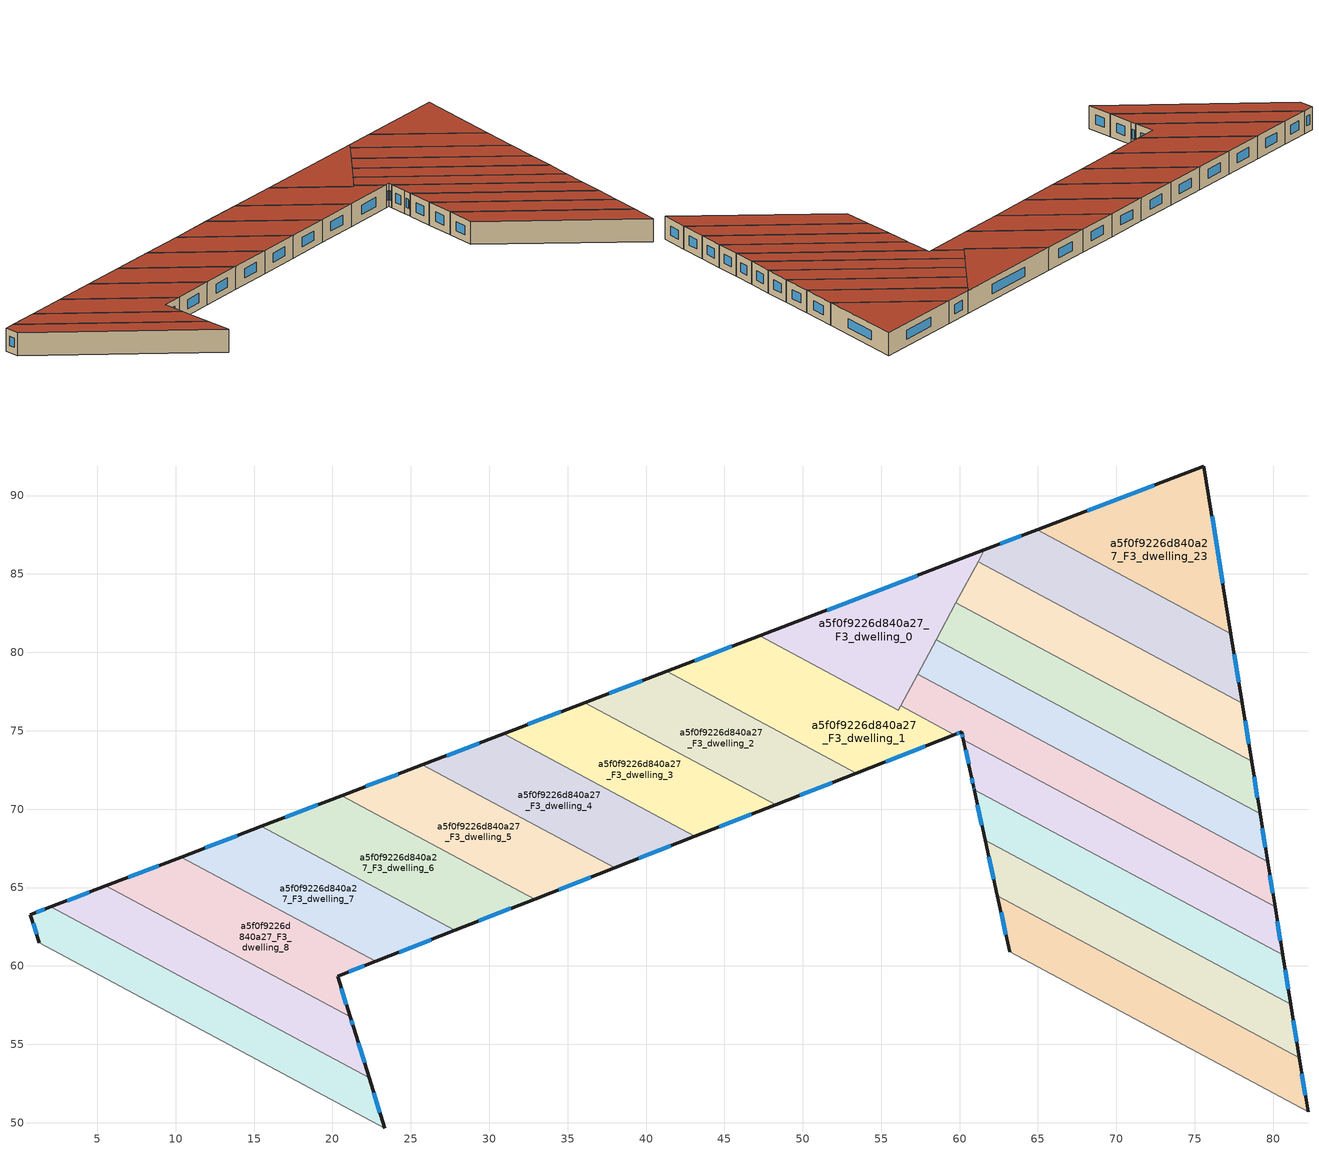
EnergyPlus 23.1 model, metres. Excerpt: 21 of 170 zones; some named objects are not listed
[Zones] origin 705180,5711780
a5f0f9226d840a27_F3_dwelling_0
 floor to a5f0f9226d840a27_F2_dwelling_0 (EU_floor_Construction): 61.58,86.53 56.1,76.32 47.26,81.06 z9
 wall outside (EU_wall_Construction): 61.58,86.53 47.26,81.06 z9:12
 wall to a5f0f9226d840a27_F3_dwelling_1 (EU_wall_Construction): 47.26,81.06 56.1,76.32 56.24,76.58 z9:12
 wall to a5f0f9226d840a27_F3_dwelling_25 (EU_wall_Construction): 59.77,83.16 61.18,85.79 z9:12
 wall to a5f0f9226d840a27_F3_dwelling_24 (EU_wall_Construction): 61.18,85.79 61.58,86.53 z9:12
 wall to a5f0f9226d840a27_F3_dwelling_26 (EU_wall_Construction): 58.5,80.79 59.77,83.16 z9:12
 wall to a5f0f9226d840a27_F3_dwelling_27 (EU_wall_Construction): 57.33,78.61 58.5,80.79 z9:12
 wall to a5f0f9226d840a27_F3_dwelling_28 (EU_wall_Construction): 56.24,76.58 57.33,78.61 z9:12
 window (EU_Window_Construction): 57.29,84.89 51.55,82.7 z9.9:11.1
 roof outside (EU_roof_Construction): 56.1,76.32 61.58,86.53 47.26,81.06 z12
a5f0f9226d840a27_F3_dwelling_1
 floor to a5f0f9226d840a27_F2_dwelling_1 (EU_floor_Construction): 56.24,76.58 59.67,74.74 53.43,72.3 41.32,78.79 47.26,81.06 56.1,76.32 z9
 wall outside (EU_wall_Construction): 53.43,72.3 59.67,74.74 / 47.26,81.06 41.32,78.79 z9:12
 wall to a5f0f9226d840a27_F3_dwelling_2 (EU_wall_Construction): 41.32,78.79 53.43,72.3 z9:12
 wall to a5f0f9226d840a27_F3_dwelling_28 (EU_wall_Construction): 59.67,74.74 56.24,76.58 z9:12
 window (EU_Window_Construction): 55.29,73.03 57.8,74.01 / 45.48,80.38 43.1,79.47 z9.9:11.1
 roof outside (EU_roof_Construction): 59.67,74.74 56.24,76.58 56.1,76.32 47.26,81.06 41.32,78.79 53.43,72.3 z12
a5f0f9226d840a27_F3_dwelling_10
 floor to a5f0f9226d840a27_F2_dwelling_10 (EU_floor_Construction): 22.34,52.88 23.33,49.66 1.3,61.47 0.73,63.27 2.03,63.76 z9
 wall outside (EU_wall_Construction): 2.03,63.76 0.73,63.27 1.3,61.47 / 23.33,49.66 22.34,52.88 z9:12
 wall to a5f0f9226d840a27_F3_dwelling_9 (EU_wall_Construction): 22.34,52.88 2.03,63.76 z9:12
 wall to a5f0f9226d840a27_F3_dwelling_11 (EU_wall_Construction): 1.3,61.47 23.33,49.66 z9:12
 window (EU_Window_Construction): 1.64,63.61 1.12,63.42 / 23.03,50.62 22.63,51.91 / 0.9,62.73 1.13,62.01 z9.9:11.1
 roof outside (EU_roof_Construction): 23.33,49.66 22.34,52.88 2.03,63.76 0.73,63.27 1.3,61.47 z12
a5f0f9226d840a27_F3_dwelling_2
 floor to a5f0f9226d840a27_F2_dwelling_2 (EU_floor_Construction): 53.43,72.3 48.26,70.28 36.1,76.79 41.32,78.79 z9
 wall outside (EU_wall_Construction): 41.32,78.79 36.1,76.79 / 48.26,70.28 53.43,72.3 z9:12
 wall to a5f0f9226d840a27_F3_dwelling_3 (EU_wall_Construction): 36.1,76.79 48.26,70.28 z9:12
 window (EU_Window_Construction): 39.76,78.19 37.67,77.39 / 49.81,70.88 51.88,71.69 z9.9:11.1
 roof outside (EU_roof_Construction): 53.43,72.3 41.32,78.79 36.1,76.79 48.26,70.28 z12
a5f0f9226d840a27_F3_dwelling_23
 floor to a5f0f9226d840a27_F2_dwelling_23 (EU_floor_Construction): 75.59,91.89 77.31,81.2 64.95,87.82 z9
 wall outside (EU_wall_Construction): 77.31,81.2 75.59,91.89 64.95,87.82 z9:12
 wall to a5f0f9226d840a27_F3_dwelling_24 (EU_wall_Construction): 64.95,87.82 77.31,81.2 z9:12
 window (EU_Window_Construction): 72.4,90.67 68.14,89.04 / 76.79,84.4 76.1,88.69 z9.9:11.1
 roof outside (EU_roof_Construction): 77.31,81.2 75.59,91.89 64.95,87.82 z12
a5f0f9226d840a27_F3_dwelling_24
 floor to a5f0f9226d840a27_F2_dwelling_24 (EU_floor_Construction): 77.31,81.2 78.03,76.75 61.18,85.79 61.58,86.53 64.95,87.82 z9
 wall outside (EU_wall_Construction): 78.03,76.75 77.31,81.2 / 64.95,87.82 61.58,86.53 z9:12
 wall to a5f0f9226d840a27_F3_dwelling_25 (EU_wall_Construction): 61.18,85.79 78.03,76.75 z9:12
 window (EU_Window_Construction): 77.81,78.08 77.53,79.87 / 63.94,87.44 62.59,86.92 z9.9:11.1
 roof outside (EU_roof_Construction): 78.03,76.75 77.31,81.2 64.95,87.82 61.58,86.53 61.18,85.79 z12
a5f0f9226d840a27_F3_dwelling_25
 floor to a5f0f9226d840a27_F2_dwelling_25 (EU_floor_Construction): 78.03,76.75 78.62,73.06 59.77,83.16 61.18,85.79 z9
 wall outside (EU_wall_Construction): 78.62,73.06 78.03,76.75 z9:12
 wall to a5f0f9226d840a27_F3_dwelling_26 (EU_wall_Construction): 59.77,83.16 78.62,73.06 z9:12
 window (EU_Window_Construction): 78.45,74.16 78.21,75.65 z9.9:11.1
 roof outside (EU_roof_Construction): 78.62,73.06 78.03,76.75 61.18,85.79 59.77,83.16 z12
a5f0f9226d840a27_F3_dwelling_26
 floor to a5f0f9226d840a27_F2_dwelling_26 (EU_floor_Construction): 78.62,73.06 79.16,69.71 58.5,80.79 59.77,83.16 z9
 wall outside (EU_wall_Construction): 79.16,69.71 78.62,73.06 z9:12
 wall to a5f0f9226d840a27_F3_dwelling_27 (EU_wall_Construction): 58.5,80.79 79.16,69.71 z9:12
 window (EU_Window_Construction): 79,70.72 78.79,72.06 z9.9:11.1
 roof outside (EU_roof_Construction): 79.16,69.71 78.62,73.06 59.77,83.16 58.5,80.79 z12
a5f0f9226d840a27_F3_dwelling_27
 floor to a5f0f9226d840a27_F2_dwelling_27 (EU_floor_Construction): 79.16,69.71 79.66,66.64 57.33,78.61 58.5,80.79 z9
 wall outside (EU_wall_Construction): 79.66,66.64 79.16,69.71 z9:12
 wall to a5f0f9226d840a27_F3_dwelling_28 (EU_wall_Construction): 57.33,78.61 79.66,66.64 z9:12
 window (EU_Window_Construction): 79.51,67.56 79.31,68.8 z9.9:11.1
 roof outside (EU_roof_Construction): 79.66,66.64 79.16,69.71 58.5,80.79 57.33,78.61 z12
a5f0f9226d840a27_F3_dwelling_28
 floor to a5f0f9226d840a27_F2_dwelling_28 (EU_floor_Construction): 79.66,66.64 80.12,63.78 60.24,74.44 60.13,74.92 59.67,74.74 56.24,76.58 57.33,78.61 z9
 wall outside (EU_wall_Construction): 80.12,63.78 79.66,66.64 / 59.67,74.74 60.13,74.92 60.24,74.44 z9:12
 wall to a5f0f9226d840a27_F3_dwelling_29 (EU_wall_Construction): 60.24,74.44 80.12,63.78 z9:12
 window (EU_Window_Construction): 79.98,64.64 79.8,65.79 / 60.16,74.78 60.21,74.58 / 59.81,74.8 59.99,74.87 z9.9:11.1
 roof outside (EU_roof_Construction): 80.12,63.78 79.66,66.64 57.33,78.61 56.24,76.58 59.67,74.74 60.13,74.92 60.24,74.44 z12
a5f0f9226d840a27_F3_dwelling_29
 floor to a5f0f9226d840a27_F2_dwelling_29 (EU_floor_Construction): 80.12,63.78 80.62,60.7 60.93,71.25 60.9,71.38 60.71,72.24 60.24,74.44 z9
 wall outside (EU_wall_Construction): 60.24,74.44 60.71,72.24 60.9,71.38 60.93,71.25 / 80.62,60.7 80.12,63.78 z9:12
 wall to a5f0f9226d840a27_F3_dwelling_30 (EU_wall_Construction): 60.93,71.25 80.62,60.7 z9:12
 window (EU_Window_Construction): 60.77,71.98 60.85,71.64 / 60.38,73.78 60.57,72.9 / 80.47,61.62 80.27,62.86 / 60.91,71.34 60.92,71.29 z9.9:11.1
 roof outside (EU_roof_Construction): 80.62,60.7 80.12,63.78 60.24,74.44 60.71,72.24 60.9,71.38 60.93,71.25 z12
a5f0f9226d840a27_F3_dwelling_3
 floor to a5f0f9226d840a27_F2_dwelling_3 (EU_floor_Construction): 48.26,70.28 43.12,68.26 30.91,74.81 36.1,76.79 z9
 wall outside (EU_wall_Construction): 36.1,76.79 30.91,74.81 / 43.12,68.26 48.26,70.28 z9:12
 wall to a5f0f9226d840a27_F3_dwelling_4 (EU_wall_Construction): 30.91,74.81 43.12,68.26 z9:12
 window (EU_Window_Construction): 34.55,76.2 32.46,75.4 / 44.66,68.87 46.72,69.67 z9.9:11.1
 roof outside (EU_roof_Construction): 48.26,70.28 36.1,76.79 30.91,74.81 43.12,68.26 z12
a5f0f9226d840a27_F3_dwelling_30
 floor to a5f0f9226d840a27_F2_dwelling_30 (EU_floor_Construction): 80.62,60.7 81.12,57.57 61.64,68.01 60.93,71.25 z9
 wall outside (EU_wall_Construction): 81.12,57.57 80.62,60.7 / 60.93,71.25 61.64,68.01 z9:12
 wall to a5f0f9226d840a27_F3_dwelling_31 (EU_wall_Construction): 61.64,68.01 81.12,57.57 z9:12
 window (EU_Window_Construction): 80.97,58.5 80.77,59.76 / 61.14,70.28 61.43,68.98 z9.9:11.1
 roof outside (EU_roof_Construction): 81.12,57.57 80.62,60.7 60.93,71.25 61.64,68.01 z12
a5f0f9226d840a27_F3_dwelling_31
 floor to a5f0f9226d840a27_F2_dwelling_31 (EU_floor_Construction): 81.12,57.57 81.67,54.16 62.41,64.48 61.64,68.01 z9
 wall outside (EU_wall_Construction): 61.64,68.01 62.41,64.48 / 81.67,54.16 81.12,57.57 z9:12
 wall to a5f0f9226d840a27_F3_dwelling_32 (EU_wall_Construction): 62.41,64.48 81.67,54.16 z9:12
 window (EU_Window_Construction): 61.87,66.95 62.18,65.54 / 81.51,55.18 81.29,56.54 z9.9:11.1
 roof outside (EU_roof_Construction): 81.67,54.16 81.12,57.57 61.64,68.01 62.41,64.48 z12
a5f0f9226d840a27_F3_dwelling_32
 floor to a5f0f9226d840a27_F2_dwelling_32 (EU_floor_Construction): 81.67,54.16 82.23,50.71 63.19,60.91 62.41,64.48 z9
 wall outside (EU_wall_Construction): 62.41,64.48 63.19,60.91 / 82.23,50.71 81.67,54.16 z9:12
 wall to a5f0f9226d840a27_F3_dwelling_33 (EU_wall_Construction): 63.19,60.91 82.23,50.71 z9:12
 window (EU_Window_Construction): 62.65,63.41 62.96,61.98 / 82.06,51.74 81.84,53.12 z9.9:11.1
 roof outside (EU_roof_Construction): 82.23,50.71 81.67,54.16 62.41,64.48 63.19,60.91 z12
a5f0f9226d840a27_F3_dwelling_4
 floor to a5f0f9226d840a27_F2_dwelling_4 (EU_floor_Construction): 43.12,68.26 37.99,66.26 25.74,72.83 30.91,74.81 z9
 wall outside (EU_wall_Construction): 30.91,74.81 25.74,72.83 / 37.99,66.26 43.12,68.26 z9:12
 wall to a5f0f9226d840a27_F3_dwelling_5 (EU_wall_Construction): 25.74,72.83 37.99,66.26 z9:12
 window (EU_Window_Construction): 29.36,74.21 27.29,73.42 / 39.53,66.86 41.58,67.66 z9.9:11.1
 roof outside (EU_roof_Construction): 43.12,68.26 30.91,74.81 25.74,72.83 37.99,66.26 z12
a5f0f9226d840a27_F3_dwelling_5
 floor to a5f0f9226d840a27_F2_dwelling_5 (EU_floor_Construction): 37.99,66.26 32.9,64.26 20.59,70.86 25.74,72.83 z9
 wall outside (EU_wall_Construction): 25.74,72.83 20.59,70.86 / 32.9,64.26 37.99,66.26 z9:12
 wall to a5f0f9226d840a27_F3_dwelling_6 (EU_wall_Construction): 20.59,70.86 32.9,64.26 z9:12
 window (EU_Window_Construction): 24.2,72.24 22.13,71.45 / 34.42,64.86 36.47,65.66 z9.9:11.1
 roof outside (EU_roof_Construction): 37.99,66.26 25.74,72.83 20.59,70.86 32.9,64.26 z12
a5f0f9226d840a27_F3_dwelling_6
 floor to a5f0f9226d840a27_F2_dwelling_6 (EU_floor_Construction): 32.9,64.26 27.81,62.27 15.45,68.9 20.59,70.86 z9
 wall outside (EU_wall_Construction): 20.59,70.86 15.45,68.9 / 27.81,62.27 32.9,64.26 z9:12
 wall to a5f0f9226d840a27_F3_dwelling_7 (EU_wall_Construction): 15.45,68.9 27.81,62.27 z9:12
 window (EU_Window_Construction): 19.05,70.27 16.99,69.48 / 29.34,62.87 31.37,63.67 z9.9:11.1
 roof outside (EU_roof_Construction): 32.9,64.26 20.59,70.86 15.45,68.9 27.81,62.27 z12
a5f0f9226d840a27_F3_dwelling_7
 floor to a5f0f9226d840a27_F2_dwelling_7 (EU_floor_Construction): 27.81,62.27 22.76,60.29 10.35,66.94 15.45,68.9 z9
 wall outside (EU_wall_Construction): 15.45,68.9 10.35,66.94 / 22.76,60.29 27.81,62.27 z9:12
 wall to a5f0f9226d840a27_F3_dwelling_8 (EU_wall_Construction): 10.35,66.94 22.76,60.29 z9:12
 window (EU_Window_Construction): 13.93,68.31 11.88,67.53 / 24.27,60.88 26.3,61.68 z9.9:11.1
 roof outside (EU_roof_Construction): 27.81,62.27 15.45,68.9 10.35,66.94 22.76,60.29 z12
a5f0f9226d840a27_F3_dwelling_8
 floor to a5f0f9226d840a27_F2_dwelling_8 (EU_floor_Construction): 22.76,60.29 20.32,59.34 21.14,56.76 5.55,65.11 10.35,66.94 z9
 wall outside (EU_wall_Construction): 21.14,56.76 20.32,59.34 22.76,60.29 / 10.35,66.94 5.55,65.11 z9:12
 wall to a5f0f9226d840a27_F3_dwelling_9 (EU_wall_Construction): 5.55,65.11 21.14,56.76 z9:12
 window (EU_Window_Construction): 21.05,59.62 22.03,60.01 / 20.89,57.53 20.57,58.57 / 8.91,66.39 6.99,65.66 z9.9:11.1
 roof outside (EU_roof_Construction): 21.14,56.76 20.32,59.34 22.76,60.29 10.35,66.94 5.55,65.11 z12
a5f0f9226d840a27_F3_dwelling_9
 floor to a5f0f9226d840a27_F2_dwelling_9 (EU_floor_Construction): 21.14,56.76 21.36,56.05 22.34,52.88 2.03,63.76 5.55,65.11 z9
 wall outside (EU_wall_Construction): 5.55,65.11 2.03,63.76 / 22.34,52.88 21.36,56.05 21.14,56.76 z9:12
 window (EU_Window_Construction): 4.5,64.71 3.08,64.17 / 21.29,56.26 21.2,56.54 / 22.04,53.83 21.65,55.1 z9.9:11.1
 roof outside (EU_roof_Construction): 22.34,52.88 21.36,56.05 21.14,56.76 5.55,65.11 2.03,63.76 z12
[Building]
EU S2 Campaign: North Axis=0; Terrain=City; Solar Distribution=FullExterior
[Site:Location]
London: Latitude=51.5; Longitude=-0.5; Time Zone=0; Elevation=25
[SizingPeriod:WeatherFileDays]
AnnualSizingPeriod: Begin Month=1; Begin Day of Month=1; End Month=12; End Day of Month=31; Day of Week for Start Day=Monday; Use Weather File Daylight Saving Period=No; Use Weather File Rain and Snow Indicators=No
[MATERIAL]
EU_InternalMass_Material: Roughness=MediumRough; Thickness=0.1; Conductivity=1; Density=1800; Specific Heat=900; Thermal Absorptance=0.9; Solar Absorptance=0.7; Visible Absorptance=0.7
[MATERIAL:NOMASS] Roughness=MediumRough; Thermal Absorptance=0.9; Solar Absorptance=0.7; Visible Absorptance=0.7
Name | Thermal Resistance
EU_wall_NoMass | 1.04674
EU_roof_NoMass | 4.32442
EU_floor_NoMass | 2.04616
[WINDOWMATERIAL:SIMPLEGLAZINGSYSTEM]
EU_Window_SimpleGlazing: UFactor=4.25843; Solar Heat Gain Coefficient=0.85; Visible Transmittance=0.85
[CONSTRUCTION]
EU_wall_Construction: EU_wall_NoMass
EU_roof_Construction: EU_roof_NoMass
EU_floor_Construction: EU_floor_NoMass
EU_Window_Construction: EU_Window_SimpleGlazing
EU_InternalMass_Construction: EU_InternalMass_Material
[ZONE] Type=1; Multiplier=1; Ceiling Height=autocalculate; Floor Area=autocalculate; Part of Total Floor Area=Yes
Name | Volume
a5f0f9226d840a27_F3_dwelling_0 | 174.332
a5f0f9226d840a27_F3_dwelling_1 | 200.953
a5f0f9226d840a27_F3_dwelling_10; a5f0f9226d840a27_F3_dwelling_2 | 174.311
a5f0f9226d840a27_F3_dwelling_23 | 180.9375
a5f0f9226d840a27_F3_dwelling_24 | 180.955
a5f0f9226d840a27_F3_dwelling_25 | 180.899
a5f0f9226d840a27_F3_dwelling_26 | 180.913
a5f0f9226d840a27_F3_dwelling_27 | 180.98
a5f0f9226d840a27_F3_dwelling_28 | 180.911
a5f0f9226d840a27_F3_dwelling_29 | 167.145
a5f0f9226d840a27_F3_dwelling_3 | 174.325
a5f0f9226d840a27_F3_dwelling_30 | 168.143
a5f0f9226d840a27_F3_dwelling_31 | 180.934
a5f0f9226d840a27_F3_dwelling_32 | 180.954
a5f0f9226d840a27_F3_dwelling_4 | 174.331
a5f0f9226d840a27_F3_dwelling_5 | 174.314
a5f0f9226d840a27_F3_dwelling_6 | 174.365
a5f0f9226d840a27_F3_dwelling_7 | 174.316
a5f0f9226d840a27_F3_dwelling_8 | 174.35
a5f0f9226d840a27_F3_dwelling_9 | 174.346
[INTERNALMASS] Construction=EU_InternalMass_Construction
Name | Zone or ZoneList | Surface Area
a5f0f9226d840a27_F3_dwelling_0_EU_InternalMass | a5f0f9226d840a27_F3_dwelling_0 | 58.1104
a5f0f9226d840a27_F3_dwelling_1_EU_InternalMass | a5f0f9226d840a27_F3_dwelling_1 | 66.9851
a5f0f9226d840a27_F3_dwelling_2_EU_InternalMass | a5f0f9226d840a27_F3_dwelling_2 | 58.1037
a5f0f9226d840a27_F3_dwelling_3_EU_InternalMass | a5f0f9226d840a27_F3_dwelling_3 | 58.1081
a5f0f9226d840a27_F3_dwelling_4_EU_InternalMass | a5f0f9226d840a27_F3_dwelling_4 | 58.1106
a5f0f9226d840a27_F3_dwelling_5_EU_InternalMass | a5f0f9226d840a27_F3_dwelling_5 | 58.1045
a5f0f9226d840a27_F3_dwelling_6_EU_InternalMass | a5f0f9226d840a27_F3_dwelling_6 | 58.1218
a5f0f9226d840a27_F3_dwelling_7_EU_InternalMass | a5f0f9226d840a27_F3_dwelling_7 | 58.1052
a5f0f9226d840a27_F3_dwelling_8_EU_InternalMass | a5f0f9226d840a27_F3_dwelling_8 | 58.1167
a5f0f9226d840a27_F3_dwelling_9_EU_InternalMass | a5f0f9226d840a27_F3_dwelling_9 | 58.1157
a5f0f9226d840a27_F3_dwelling_10_EU_InternalMass | a5f0f9226d840a27_F3_dwelling_10 | 58.1032
a5f0f9226d840a27_F3_dwelling_23_EU_InternalMass | a5f0f9226d840a27_F3_dwelling_23 | 60.3128
a5f0f9226d840a27_F3_dwelling_24_EU_InternalMass | a5f0f9226d840a27_F3_dwelling_24 | 60.3184
a5f0f9226d840a27_F3_dwelling_25_EU_InternalMass | a5f0f9226d840a27_F3_dwelling_25 | 60.3001
a5f0f9226d840a27_F3_dwelling_26_EU_InternalMass | a5f0f9226d840a27_F3_dwelling_26 | 60.3041
a5f0f9226d840a27_F3_dwelling_27_EU_InternalMass | a5f0f9226d840a27_F3_dwelling_27 | 60.327
a5f0f9226d840a27_F3_dwelling_28_EU_InternalMass | a5f0f9226d840a27_F3_dwelling_28 | 60.3041
a5f0f9226d840a27_F3_dwelling_29_EU_InternalMass | a5f0f9226d840a27_F3_dwelling_29 | 55.702
a5f0f9226d840a27_F3_dwelling_30_EU_InternalMass | a5f0f9226d840a27_F3_dwelling_30 | 56.0609
a5f0f9226d840a27_F3_dwelling_31_EU_InternalMass | a5f0f9226d840a27_F3_dwelling_31 | 60.3117
a5f0f9226d840a27_F3_dwelling_32_EU_InternalMass | a5f0f9226d840a27_F3_dwelling_32 | 60.3178
[OTHEREQUIPMENT] Fuel Type=Electricity; Design Level Calculation Method=Watts/Area; Power per Zone Floor Area=1; Fraction Latent=0; Fraction Radiant=0; Fraction Lost=0; Carbon Dioxide Generation Rate=0; EndUse Subcategory=EU_Step8_InternalGains
Name | Zone or ZoneList or Space or SpaceList | Schedule
EU_Step8_InternalGain_a5f0f9226d840a27_F3_dwelling_0_f000 | a5f0f9226d840a27_F3_dwelling_0 | EU_Step8_GainSchedule_a5f0f9226d840a27_F3_dwelling_0_f000
EU_Step8_InternalGain_a5f0f9226d840a27_F3_dwelling_1_f000 | a5f0f9226d840a27_F3_dwelling_1 | EU_Step8_GainSchedule_a5f0f9226d840a27_F3_dwelling_1_f000
EU_Step8_InternalGain_a5f0f9226d840a27_F3_dwelling_2_f000 | a5f0f9226d840a27_F3_dwelling_2 | EU_Step8_GainSchedule_a5f0f9226d840a27_F3_dwelling_2_f000
EU_Step8_InternalGain_a5f0f9226d840a27_F3_dwelling_3_f000 | a5f0f9226d840a27_F3_dwelling_3 | EU_Step8_GainSchedule_a5f0f9226d840a27_F3_dwelling_3_f000
EU_Step8_InternalGain_a5f0f9226d840a27_F3_dwelling_4_f000 | a5f0f9226d840a27_F3_dwelling_4 | EU_Step8_GainSchedule_a5f0f9226d840a27_F3_dwelling_4_f000
EU_Step8_InternalGain_a5f0f9226d840a27_F3_dwelling_5_f000 | a5f0f9226d840a27_F3_dwelling_5 | EU_Step8_GainSchedule_a5f0f9226d840a27_F3_dwelling_5_f000
EU_Step8_InternalGain_a5f0f9226d840a27_F3_dwelling_6_f000 | a5f0f9226d840a27_F3_dwelling_6 | EU_Step8_GainSchedule_a5f0f9226d840a27_F3_dwelling_6_f000
EU_Step8_InternalGain_a5f0f9226d840a27_F3_dwelling_7_f000 | a5f0f9226d840a27_F3_dwelling_7 | EU_Step8_GainSchedule_a5f0f9226d840a27_F3_dwelling_7_f000
EU_Step8_InternalGain_a5f0f9226d840a27_F3_dwelling_8_f000 | a5f0f9226d840a27_F3_dwelling_8 | EU_Step8_GainSchedule_a5f0f9226d840a27_F3_dwelling_8_f000
EU_Step8_InternalGain_a5f0f9226d840a27_F3_dwelling_9_f000 | a5f0f9226d840a27_F3_dwelling_9 | EU_Step8_GainSchedule_a5f0f9226d840a27_F3_dwelling_9_f000
EU_Step8_InternalGain_a5f0f9226d840a27_F3_dwelling_10_f000 | a5f0f9226d840a27_F3_dwelling_10 | EU_Step8_GainSchedule_a5f0f9226d840a27_F3_dwelling_10_f000
EU_Step8_InternalGain_a5f0f9226d840a27_F3_dwelling_23_f000 | a5f0f9226d840a27_F3_dwelling_23 | EU_Step8_GainSchedule_a5f0f9226d840a27_F3_dwelling_23_f000
EU_Step8_InternalGain_a5f0f9226d840a27_F3_dwelling_24_f000 | a5f0f9226d840a27_F3_dwelling_24 | EU_Step8_GainSchedule_a5f0f9226d840a27_F3_dwelling_24_f000
EU_Step8_InternalGain_a5f0f9226d840a27_F3_dwelling_25_f000 | a5f0f9226d840a27_F3_dwelling_25 | EU_Step8_GainSchedule_a5f0f9226d840a27_F3_dwelling_25_f000
EU_Step8_InternalGain_a5f0f9226d840a27_F3_dwelling_26_f000 | a5f0f9226d840a27_F3_dwelling_26 | EU_Step8_GainSchedule_a5f0f9226d840a27_F3_dwelling_26_f000
EU_Step8_InternalGain_a5f0f9226d840a27_F3_dwelling_27_f000 | a5f0f9226d840a27_F3_dwelling_27 | EU_Step8_GainSchedule_a5f0f9226d840a27_F3_dwelling_27_f000
EU_Step8_InternalGain_a5f0f9226d840a27_F3_dwelling_28_f000 | a5f0f9226d840a27_F3_dwelling_28 | EU_Step8_GainSchedule_a5f0f9226d840a27_F3_dwelling_28_f000
EU_Step8_InternalGain_a5f0f9226d840a27_F3_dwelling_29_f000 | a5f0f9226d840a27_F3_dwelling_29 | EU_Step8_GainSchedule_a5f0f9226d840a27_F3_dwelling_29_f000
EU_Step8_InternalGain_a5f0f9226d840a27_F3_dwelling_30_f000 | a5f0f9226d840a27_F3_dwelling_30 | EU_Step8_GainSchedule_a5f0f9226d840a27_F3_dwelling_30_f000
EU_Step8_InternalGain_a5f0f9226d840a27_F3_dwelling_31_f000 | a5f0f9226d840a27_F3_dwelling_31 | EU_Step8_GainSchedule_a5f0f9226d840a27_F3_dwelling_31_f000
EU_Step8_InternalGain_a5f0f9226d840a27_F3_dwelling_32_f000 | a5f0f9226d840a27_F3_dwelling_32 | EU_Step8_GainSchedule_a5f0f9226d840a27_F3_dwelling_32_f000
[ZONEVENTILATION:DESIGNFLOWRATE] Schedule=EU_AlwaysOn; Design Flow Rate Calculation Method=AirChanges/Hour; Air Changes per Hour=0.488719; Ventilation Type=Natural; Fan Pressure Rise=0; Fan Total Efficiency=1; Constant Term Coefficient=1; Temperature Term Coefficient=0; Velocity Term Coefficient=0; Velocity Squared Term Coefficient=0; Minimum Indoor Temperature=-100; Maximum Indoor Temperature=100; Delta Temperature=-100; Minimum Outdoor Temperature=-100; Maximum Outdoor Temperature=100; Maximum Wind Speed=40
Name | Zone or ZoneList or Space or SpaceList
EU_ConstantAir_a5f0f9226d840a27_F3_dwelling_0 | a5f0f9226d840a27_F3_dwelling_0
EU_ConstantAir_a5f0f9226d840a27_F3_dwelling_1 | a5f0f9226d840a27_F3_dwelling_1
EU_ConstantAir_a5f0f9226d840a27_F3_dwelling_2 | a5f0f9226d840a27_F3_dwelling_2
EU_ConstantAir_a5f0f9226d840a27_F3_dwelling_3 | a5f0f9226d840a27_F3_dwelling_3
EU_ConstantAir_a5f0f9226d840a27_F3_dwelling_4 | a5f0f9226d840a27_F3_dwelling_4
EU_ConstantAir_a5f0f9226d840a27_F3_dwelling_5 | a5f0f9226d840a27_F3_dwelling_5
EU_ConstantAir_a5f0f9226d840a27_F3_dwelling_6 | a5f0f9226d840a27_F3_dwelling_6
EU_ConstantAir_a5f0f9226d840a27_F3_dwelling_7 | a5f0f9226d840a27_F3_dwelling_7
EU_ConstantAir_a5f0f9226d840a27_F3_dwelling_8 | a5f0f9226d840a27_F3_dwelling_8
EU_ConstantAir_a5f0f9226d840a27_F3_dwelling_9 | a5f0f9226d840a27_F3_dwelling_9
EU_ConstantAir_a5f0f9226d840a27_F3_dwelling_10 | a5f0f9226d840a27_F3_dwelling_10
EU_ConstantAir_a5f0f9226d840a27_F3_dwelling_23 | a5f0f9226d840a27_F3_dwelling_23
EU_ConstantAir_a5f0f9226d840a27_F3_dwelling_24 | a5f0f9226d840a27_F3_dwelling_24
EU_ConstantAir_a5f0f9226d840a27_F3_dwelling_25 | a5f0f9226d840a27_F3_dwelling_25
EU_ConstantAir_a5f0f9226d840a27_F3_dwelling_26 | a5f0f9226d840a27_F3_dwelling_26
EU_ConstantAir_a5f0f9226d840a27_F3_dwelling_27 | a5f0f9226d840a27_F3_dwelling_27
EU_ConstantAir_a5f0f9226d840a27_F3_dwelling_28 | a5f0f9226d840a27_F3_dwelling_28
EU_ConstantAir_a5f0f9226d840a27_F3_dwelling_29 | a5f0f9226d840a27_F3_dwelling_29
EU_ConstantAir_a5f0f9226d840a27_F3_dwelling_30 | a5f0f9226d840a27_F3_dwelling_30
EU_ConstantAir_a5f0f9226d840a27_F3_dwelling_31 | a5f0f9226d840a27_F3_dwelling_31
EU_ConstantAir_a5f0f9226d840a27_F3_dwelling_32 | a5f0f9226d840a27_F3_dwelling_32
[HVACTEMPLATE:ZONE:IDEALLOADSAIRSYSTEM] System Availability Schedule=EU_AlwaysOn; Maximum Heating Supply Air Temperature=50; Minimum Cooling Supply Air Temperature=13; Maximum Heating Supply Air Humidity Ratio=0.0156; Minimum Cooling Supply Air Humidity Ratio=0.0077; Heating Limit=NoLimit; Cooling Limit=NoLimit; Heating Availability Schedule=EU_AlwaysOn; Cooling Availability Schedule=EU_CoolingOff; Dehumidification Control Type=ConstantSensibleHeatRatio; Cooling Sensible Heat Ratio=0.7; Dehumidification Setpoint=60; Humidification Control Type=None; Humidification Setpoint=30; Outdoor Air Method=None; Outdoor Air Flow Rate per Person=0.00944; Outdoor Air Flow Rate per Zone Floor Area=0; Outdoor Air Flow Rate per Zone=0; Demand Controlled Ventilation Type=None; Outdoor Air Economizer Type=NoEconomizer; Heat Recovery Type=None; Sensible Heat Recovery Effectiveness=0.7; Latent Heat Recovery Effectiveness=0.65
Name | Template Thermostat
a5f0f9226d840a27_F3_dwelling_0 | EU_HeatOnly_a5f0f9226d840a27_F3_dwelling_0
a5f0f9226d840a27_F3_dwelling_1 | EU_HeatOnly_a5f0f9226d840a27_F3_dwelling_1
a5f0f9226d840a27_F3_dwelling_2 | EU_HeatOnly_a5f0f9226d840a27_F3_dwelling_2
a5f0f9226d840a27_F3_dwelling_3 | EU_HeatOnly_a5f0f9226d840a27_F3_dwelling_3
a5f0f9226d840a27_F3_dwelling_4 | EU_HeatOnly_a5f0f9226d840a27_F3_dwelling_4
a5f0f9226d840a27_F3_dwelling_5 | EU_HeatOnly_a5f0f9226d840a27_F3_dwelling_5
a5f0f9226d840a27_F3_dwelling_6 | EU_HeatOnly_a5f0f9226d840a27_F3_dwelling_6
a5f0f9226d840a27_F3_dwelling_7 | EU_HeatOnly_a5f0f9226d840a27_F3_dwelling_7
a5f0f9226d840a27_F3_dwelling_8 | EU_HeatOnly_a5f0f9226d840a27_F3_dwelling_8
a5f0f9226d840a27_F3_dwelling_9 | EU_HeatOnly_a5f0f9226d840a27_F3_dwelling_9
a5f0f9226d840a27_F3_dwelling_10 | EU_HeatOnly_a5f0f9226d840a27_F3_dwelling_10
a5f0f9226d840a27_F3_dwelling_23 | EU_HeatOnly_a5f0f9226d840a27_F3_dwelling_23
a5f0f9226d840a27_F3_dwelling_24 | EU_HeatOnly_a5f0f9226d840a27_F3_dwelling_24
a5f0f9226d840a27_F3_dwelling_25 | EU_HeatOnly_a5f0f9226d840a27_F3_dwelling_25
a5f0f9226d840a27_F3_dwelling_26 | EU_HeatOnly_a5f0f9226d840a27_F3_dwelling_26
a5f0f9226d840a27_F3_dwelling_27 | EU_HeatOnly_a5f0f9226d840a27_F3_dwelling_27
a5f0f9226d840a27_F3_dwelling_28 | EU_HeatOnly_a5f0f9226d840a27_F3_dwelling_28
a5f0f9226d840a27_F3_dwelling_29 | EU_HeatOnly_a5f0f9226d840a27_F3_dwelling_29
a5f0f9226d840a27_F3_dwelling_30 | EU_HeatOnly_a5f0f9226d840a27_F3_dwelling_30
a5f0f9226d840a27_F3_dwelling_31 | EU_HeatOnly_a5f0f9226d840a27_F3_dwelling_31
a5f0f9226d840a27_F3_dwelling_32 | EU_HeatOnly_a5f0f9226d840a27_F3_dwelling_32
[SIZING:ZONE] Zone Cooling Design Supply Air Temperature Input Method=SupplyAirTemperature; Zone Cooling Design Supply Air Temperature=13; Zone Heating Design Supply Air Temperature Input Method=SupplyAirTemperature; Zone Heating Design Supply Air Temperature=50; Zone Cooling Design Supply Air Humidity Ratio=0.008; Zone Heating Design Supply Air Humidity Ratio=0.008; Cooling Design Air Flow Method=DesignDay; Cooling Design Air Flow Rate=0; Cooling Minimum Air Flow per Zone Floor Area=0.000762; Cooling Minimum Air Flow=0; Cooling Minimum Air Flow Fraction=0.2; Heating Design Air Flow Method=DesignDay; Heating Design Air Flow Rate=0; Heating Maximum Air Flow per Zone Floor Area=0.002032; Heating Maximum Air Flow=0.141576; Heating Maximum Air Flow Fraction=0.3; Account for Dedicated Outdoor Air System=No; Dedicated Outdoor Air System Control Strategy=NeutralSupplyAir; Dedicated Outdoor Air Low Setpoint Temperature for Design=autosize; Dedicated Outdoor Air High Setpoint Temperature for Design=autosize; Zone Load Sizing Method=Sensible Load Only No Latent Load; Zone Latent Cooling Design Supply Air Humidity Ratio Input Method=HumidityRatioDifference; Zone Cooling Design Supply Air Humidity Ratio Difference=0.005; Zone Latent Heating Design Supply Air Humidity Ratio Input Method=HumidityRatioDifference; Zone Humidification Design Supply Air Humidity Ratio Difference=0.005
a5f0f9226d840a27_F3_dwelling_0; a5f0f9226d840a27_F3_dwelling_1; a5f0f9226d840a27_F3_dwelling_2; a5f0f9226d840a27_F3_dwelling_3; a5f0f9226d840a27_F3_dwelling_4; a5f0f9226d840a27_F3_dwelling_5; a5f0f9226d840a27_F3_dwelling_6; a5f0f9226d840a27_F3_dwelling_7; a5f0f9226d840a27_F3_dwelling_8; a5f0f9226d840a27_F3_dwelling_9; a5f0f9226d840a27_F3_dwelling_10; a5f0f9226d840a27_F3_dwelling_23; a5f0f9226d840a27_F3_dwelling_24; a5f0f9226d840a27_F3_dwelling_25; a5f0f9226d840a27_F3_dwelling_26; a5f0f9226d840a27_F3_dwelling_27; a5f0f9226d840a27_F3_dwelling_28; a5f0f9226d840a27_F3_dwelling_29; a5f0f9226d840a27_F3_dwelling_30; a5f0f9226d840a27_F3_dwelling_31; a5f0f9226d840a27_F3_dwelling_32
[SCHEDULE:CONSTANT]
Name | Hourly Value
EU_AlwaysOn | 1
EU_CoolingOff | 0
[SCHEDULE:FILE] Column Number=1; Rows to Skip at Top=0; Number of Hours of Data=8760; Column Separator=Comma; Interpolate to Timestep=No; Minutes per Item=60; Adjust Schedule for Daylight Savings=Yes
Name | File
EU_Step8_GainSchedule_a5f0f9226d840a27_F3_dwelling_0_f000 | ../../schedules/a5f0f9226d840a27/a5f0f9226d840a27_F3_dwelling_0_f000_gain.csv
EU_Step8_GainSchedule_a5f0f9226d840a27_F3_dwelling_1_f000 | ../../schedules/a5f0f9226d840a27/a5f0f9226d840a27_F3_dwelling_1_f000_gain.csv
EU_Step8_GainSchedule_a5f0f9226d840a27_F3_dwelling_2_f000 | ../../schedules/a5f0f9226d840a27/a5f0f9226d840a27_F3_dwelling_2_f000_gain.csv
EU_Step8_GainSchedule_a5f0f9226d840a27_F3_dwelling_3_f000 | ../../schedules/a5f0f9226d840a27/a5f0f9226d840a27_F3_dwelling_3_f000_gain.csv
EU_Step8_GainSchedule_a5f0f9226d840a27_F3_dwelling_4_f000 | ../../schedules/a5f0f9226d840a27/a5f0f9226d840a27_F3_dwelling_4_f000_gain.csv
EU_Step8_GainSchedule_a5f0f9226d840a27_F3_dwelling_5_f000 | ../../schedules/a5f0f9226d840a27/a5f0f9226d840a27_F3_dwelling_5_f000_gain.csv
EU_Step8_GainSchedule_a5f0f9226d840a27_F3_dwelling_6_f000 | ../../schedules/a5f0f9226d840a27/a5f0f9226d840a27_F3_dwelling_6_f000_gain.csv
EU_Step8_GainSchedule_a5f0f9226d840a27_F3_dwelling_7_f000 | ../../schedules/a5f0f9226d840a27/a5f0f9226d840a27_F3_dwelling_7_f000_gain.csv
EU_Step8_GainSchedule_a5f0f9226d840a27_F3_dwelling_8_f000 | ../../schedules/a5f0f9226d840a27/a5f0f9226d840a27_F3_dwelling_8_f000_gain.csv
EU_Step8_GainSchedule_a5f0f9226d840a27_F3_dwelling_9_f000 | ../../schedules/a5f0f9226d840a27/a5f0f9226d840a27_F3_dwelling_9_f000_gain.csv
EU_Step8_GainSchedule_a5f0f9226d840a27_F3_dwelling_10_f000 | ../../schedules/a5f0f9226d840a27/a5f0f9226d840a27_F3_dwelling_10_f000_gain.csv
EU_Step8_GainSchedule_a5f0f9226d840a27_F3_dwelling_23_f000 | ../../schedules/a5f0f9226d840a27/a5f0f9226d840a27_F3_dwelling_23_f000_gain.csv
EU_Step8_GainSchedule_a5f0f9226d840a27_F3_dwelling_24_f000 | ../../schedules/a5f0f9226d840a27/a5f0f9226d840a27_F3_dwelling_24_f000_gain.csv
EU_Step8_GainSchedule_a5f0f9226d840a27_F3_dwelling_25_f000 | ../../schedules/a5f0f9226d840a27/a5f0f9226d840a27_F3_dwelling_25_f000_gain.csv
EU_Step8_GainSchedule_a5f0f9226d840a27_F3_dwelling_26_f000 | ../../schedules/a5f0f9226d840a27/a5f0f9226d840a27_F3_dwelling_26_f000_gain.csv
EU_Step8_GainSchedule_a5f0f9226d840a27_F3_dwelling_27_f000 | ../../schedules/a5f0f9226d840a27/a5f0f9226d840a27_F3_dwelling_27_f000_gain.csv
EU_Step8_GainSchedule_a5f0f9226d840a27_F3_dwelling_28_f000 | ../../schedules/a5f0f9226d840a27/a5f0f9226d840a27_F3_dwelling_28_f000_gain.csv
EU_Step8_GainSchedule_a5f0f9226d840a27_F3_dwelling_29_f000 | ../../schedules/a5f0f9226d840a27/a5f0f9226d840a27_F3_dwelling_29_f000_gain.csv
EU_Step8_GainSchedule_a5f0f9226d840a27_F3_dwelling_30_f000 | ../../schedules/a5f0f9226d840a27/a5f0f9226d840a27_F3_dwelling_30_f000_gain.csv
EU_Step8_GainSchedule_a5f0f9226d840a27_F3_dwelling_31_f000 | ../../schedules/a5f0f9226d840a27/a5f0f9226d840a27_F3_dwelling_31_f000_gain.csv
EU_Step8_GainSchedule_a5f0f9226d840a27_F3_dwelling_32_f000 | ../../schedules/a5f0f9226d840a27/a5f0f9226d840a27_F3_dwelling_32_f000_gain.csv
